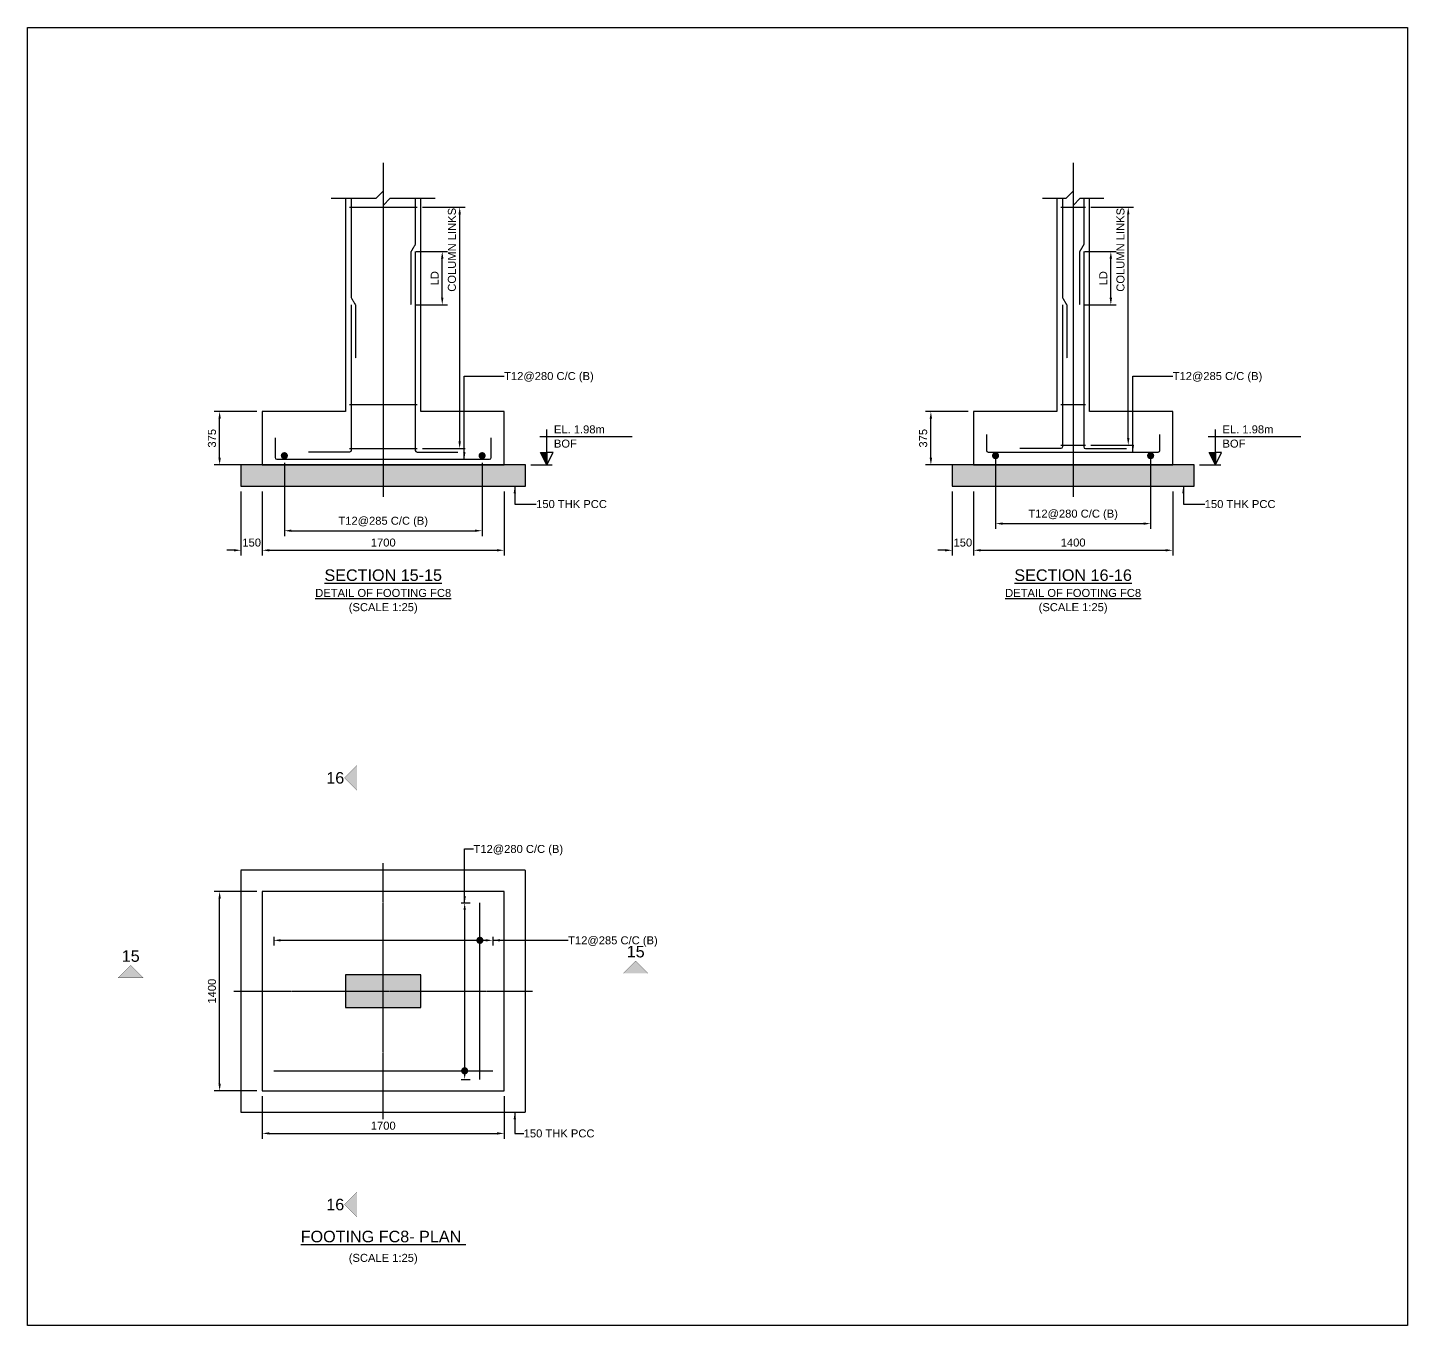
# Model space of a CAD drawing. Header units: inches. Extents: x -816171 to 9366335, y -450961 to 689132.
# Drawn here: x 5482005 to 5520805, y 213003 to 249503 of the extents above; entities that cross this region are included whole.
import ezdxf
from ezdxf.enums import TextEntityAlignment as Align

# ---------------------------------------------------------------- set-up
doc = ezdxf.new("R2010")
doc.units = ezdxf.units.IN
doc.header["$MEASUREMENT"] = 0
doc.linetypes.add('Cline', pattern=[1, 0.625, -0.125, 0.125, -0.125])
doc.linetypes.add('DASHED', pattern=[0.75, 0.5, -0.25])
for name, color, linetype in [('Center Line', 1, 'Continuous'), ('Column', 2, 'Continuous'), ('Concrete Line', 2, 'Continuous'), ('Dim', 31, 'Continuous'), ('Footing', 4, 'Continuous'), ('Labels', 4, 'Continuous'), ('PCC', 5, 'Continuous'), ('Reinforcement', 130, 'Continuous'), ('Section Mark', 5, 'Continuous'), ('Solid', 25, 'Continuous'), ('Text', 31, 'Continuous')]:
    doc.layers.add(name, color=color, linetype=linetype)
doc.styles.add('SC-FTG1', font='sanss___.ttf')
doc.styles.add('SC-FTG2', font='SansSerif')
doc.dimstyles.new('RccFooting', dxfattribs={"dimtxt": 225, "dimasz": 200, "dimexe": 150, "dimexo": 150, "dimgap": 100, "dimtad": 1, "dimtoh": 1, "dimdec": 4, "dimlfac": 0.25, "dimzin": 0, "dimdsep": 46, "dimtxsty": 'SC-FTG2', "dimcen": 0.09, "dimclrd": 8, "dimclre": 8, "dimclrt": 31, "dimadec": 0, "dimazin": 0, "dimtfac": 1, "dimtdec": 0, "dimtix": 1, "dimtofl": 0, "dimtmove": 0, "dimatfit": 3, "dimfxl": 1, "dimtolj": 1, "dimtzin": 0, "dimarcsym": 0})

# ---------------------------------------------------------------- blocks, each defined once
blk = doc.blocks.new('*D2266')
at = {"layer": 'DEFPOINTS', "color": 0, "transparency": 16777216}
for p in [(5488605, 219603), (5495405, 219603), (5495405, 218403)]:
    blk.add_point(p, dxfattribs=at)
at = {"layer": 'Dim', "color": 8, "lineweight": -2, "transparency": 16777216}
for p, q in [((5488605, 219453), (5488605, 218253)), ((5495405, 219453), (5495405, 218253)), ((5488805, 218403), (5495205, 218403))]:
    blk.add_line(p, q, dxfattribs=at)
at = {"layer": 'Dim', "color": 8, "transparency": 16777216}
for points in [[(5488805, 218436), (5488805, 218370), (5488605, 218403)], [(5495205, 218436), (5495205, 218370), (5495405, 218403)]]:
    blk.add_solid(points, dxfattribs=at)
at = {"layer": 'Dim', "color": 31, "transparency": 16777216, "insert": (5492005, 218619), "char_height": 225, "attachment_point": 5, "style": 'SC-FTG2'}
blk.add_mtext('\\A1;1700', dxfattribs=at)
blk = doc.blocks.new('*D2267')
at = {"layer": 'DEFPOINTS', "color": 0, "transparency": 16777216}
for p in [(5487405, 225203), (5488605, 225203), (5488605, 219603)]:
    blk.add_point(p, dxfattribs=at)
at = {"layer": 'Dim', "color": 8, "lineweight": -2, "transparency": 16777216}
for p, q in [((5488455, 225203), (5487255, 225203)), ((5487405, 219803), (5487405, 225003)), ((5488455, 219603), (5487255, 219603))]:
    blk.add_line(p, q, dxfattribs=at)
at = {"layer": 'Dim', "color": 8, "transparency": 16777216}
for points in [[(5487371, 225003), (5487438, 225003), (5487405, 225203)], [(5487371, 219803), (5487438, 219803), (5487405, 219603)]]:
    blk.add_solid(points, dxfattribs=at)
at = {"layer": 'Dim', "color": 31, "transparency": 16777216, "insert": (5487189, 222403), "char_height": 225, "attachment_point": 5, "rotation": 90, "style": 'SC-FTG2'}
blk.add_mtext('\\A1;1400', dxfattribs=at)
blk = doc.blocks.new('*D2268')
at = {"layer": 'DEFPOINTS', "color": 0, "transparency": 16777216}
for p in [(5494045, 224883), (5494295, 224883), (5494045, 219923)]:
    blk.add_point(p, dxfattribs=at)
at = {"layer": 'Dim', "color": 8, "lineweight": -2, "transparency": 16777216}
for p, q in [((5494195, 224883), (5494445, 224883)), ((5494295, 220123), (5494295, 224683)), ((5494195, 219923), (5494445, 219923))]:
    blk.add_line(p, q, dxfattribs=at)
at = {"layer": 'Dim', "color": 8, "transparency": 16777216}
for points in [[(5494261, 224683), (5494328, 224683), (5494295, 224883)], [(5494261, 220123), (5494328, 220123), (5494295, 219923)]]:
    blk.add_solid(points, dxfattribs=at)
blk = doc.blocks.new('*D2269')
at = {"layer": 'DEFPOINTS', "color": 0, "transparency": 16777216}
for p in [(5488925, 224083), (5495085, 224083), (5495085, 223833)]:
    blk.add_point(p, dxfattribs=at)
at = {"layer": 'Dim', "color": 8, "lineweight": -2, "transparency": 16777216}
for p, q in [((5488925, 223933), (5488925, 223683)), ((5495085, 223933), (5495085, 223683)), ((5489125, 223833), (5494885, 223833))]:
    blk.add_line(p, q, dxfattribs=at)
at = {"layer": 'Dim', "color": 8, "transparency": 16777216}
for points in [[(5489125, 223866), (5489125, 223800), (5488925, 223833)], [(5494885, 223866), (5494885, 223800), (5495085, 223833)]]:
    blk.add_solid(points, dxfattribs=at)
blk = doc.blocks.new('*D2270')
at = {"layer": 'DEFPOINTS', "color": 0, "transparency": 16777216}
for p in [(5488005, 236603), (5488605, 236603), (5488605, 234803)]:
    blk.add_point(p, dxfattribs=at)
at = {"layer": 'Dim', "color": 8, "lineweight": -2, "transparency": 16777216}
for p, q in [((5488005, 236453), (5488005, 234653)), ((5488605, 236453), (5488605, 234653)), ((5487805, 234803), (5487605, 234803)), ((5488805, 234803), (5489005, 234803))]:
    blk.add_line(p, q, dxfattribs=at)
at = {"layer": 'Dim', "color": 8, "transparency": 16777216}
for points in [[(5487805, 234836), (5487805, 234770), (5488005, 234803)], [(5488805, 234836), (5488805, 234770), (5488605, 234803)]]:
    blk.add_solid(points, dxfattribs=at)
at = {"layer": 'Dim', "color": 31, "transparency": 16777216, "insert": (5488305, 235019), "char_height": 225, "attachment_point": 5, "style": 'SC-FTG2'}
blk.add_mtext('\\A1;150', dxfattribs=at)
blk = doc.blocks.new('*D2271')
at = {"layer": 'DEFPOINTS', "color": 0, "transparency": 16777216}
for p in [(5488605, 236603), (5495405, 236603), (5495405, 234803)]:
    blk.add_point(p, dxfattribs=at)
at = {"layer": 'Dim', "color": 8, "lineweight": -2, "transparency": 16777216}
for p, q in [((5488605, 236453), (5488605, 234653)), ((5495405, 236453), (5495405, 234653)), ((5488805, 234803), (5495205, 234803))]:
    blk.add_line(p, q, dxfattribs=at)
at = {"layer": 'Dim', "color": 8, "transparency": 16777216}
for points in [[(5488805, 234836), (5488805, 234770), (5488605, 234803)], [(5495205, 234836), (5495205, 234770), (5495405, 234803)]]:
    blk.add_solid(points, dxfattribs=at)
at = {"layer": 'Dim', "color": 31, "transparency": 16777216, "insert": (5492005, 235019), "char_height": 225, "attachment_point": 5, "style": 'SC-FTG2'}
blk.add_mtext('\\A1;1700', dxfattribs=at)
blk = doc.blocks.new('*D2272')
at = {"layer": 'DEFPOINTS', "color": 0, "transparency": 16777216}
for p in [(5487405, 238703), (5488605, 238703), (5488605, 237203)]:
    blk.add_point(p, dxfattribs=at)
at = {"layer": 'Dim', "color": 8, "lineweight": -2, "transparency": 16777216}
for p, q in [((5488455, 238703), (5487255, 238703)), ((5487405, 237403), (5487405, 238503)), ((5488455, 237203), (5487255, 237203))]:
    blk.add_line(p, q, dxfattribs=at)
at = {"layer": 'Dim', "color": 8, "transparency": 16777216}
for points in [[(5487371, 238503), (5487438, 238503), (5487405, 238703)], [(5487371, 237403), (5487438, 237403), (5487405, 237203)]]:
    blk.add_solid(points, dxfattribs=at)
at = {"layer": 'Dim', "color": 31, "transparency": 16777216, "insert": (5487189, 237953), "char_height": 225, "attachment_point": 5, "rotation": 90, "style": 'SC-FTG2'}
blk.add_mtext('\\A1;375', dxfattribs=at)
blk = doc.blocks.new('*D2273')
at = {"layer": 'DEFPOINTS', "color": 0, "transparency": 16777216}
for p in [(5489225, 237413), (5494785, 237413), (5494785, 235353)]:
    blk.add_point(p, dxfattribs=at)
at = {"layer": 'Dim', "color": 8, "lineweight": -2, "transparency": 16777216}
for p, q in [((5489225, 237263), (5489225, 235203)), ((5494785, 237263), (5494785, 235203)), ((5489425, 235353), (5494585, 235353))]:
    blk.add_line(p, q, dxfattribs=at)
at = {"layer": 'Dim', "color": 8, "transparency": 16777216}
for points in [[(5489425, 235386), (5489425, 235320), (5489225, 235353)], [(5494585, 235386), (5494585, 235320), (5494785, 235353)]]:
    blk.add_solid(points, dxfattribs=at)
at = {"layer": 'Dim', "color": 31, "transparency": 16777216, "insert": (5492005, 235600), "char_height": 225, "attachment_point": 5, "style": 'SC-FTG2'}
blk.add_mtext('\\A1;T12@285 C/C (B)', dxfattribs=at)
blk = doc.blocks.new('*D2274')
at = {"layer": 'DEFPOINTS', "color": 0, "transparency": 16777216}
for p in [(5492785, 243203), (5493665, 243203), (5492785, 241703)]:
    blk.add_point(p, dxfattribs=at)
at = {"layer": 'Dim', "color": 8, "lineweight": -2, "transparency": 16777216}
for p, q in [((5492935, 243203), (5493815, 243203)), ((5493665, 241903), (5493665, 243003)), ((5492935, 241703), (5493815, 241703))]:
    blk.add_line(p, q, dxfattribs=at)
at = {"layer": 'Dim', "color": 8, "transparency": 16777216}
for points in [[(5493631, 243003), (5493698, 243003), (5493665, 243203)], [(5493631, 241903), (5493698, 241903), (5493665, 241703)]]:
    blk.add_solid(points, dxfattribs=at)
at = {"layer": 'Dim', "color": 31, "transparency": 16777216, "insert": (5493452, 242453), "char_height": 225, "attachment_point": 5, "rotation": 90, "style": 'SC-FTG2'}
blk.add_mtext('\\A1;LD', dxfattribs=at)
blk = doc.blocks.new('*D2275')
at = {"layer": 'DEFPOINTS', "color": 0, "transparency": 16777216}
for p in [(5492955, 244453), (5494155, 244453), (5492955, 237663)]:
    blk.add_point(p, dxfattribs=at)
at = {"layer": 'Dim', "color": 8, "lineweight": -2, "transparency": 16777216}
for p, q in [((5493105, 244453), (5494305, 244453)), ((5494155, 237863), (5494155, 244253)), ((5493105, 237663), (5494305, 237663))]:
    blk.add_line(p, q, dxfattribs=at)
at = {"layer": 'Dim', "color": 8, "transparency": 16777216}
for points in [[(5494121, 244253), (5494188, 244253), (5494155, 244453)], [(5494121, 237863), (5494188, 237863), (5494155, 237663)]]:
    blk.add_solid(points, dxfattribs=at)
at = {"layer": 'Dim', "color": 31, "transparency": 16777216, "insert": (5493937, 243253), "char_height": 225, "attachment_point": 5, "rotation": 90, "style": 'SC-FTG2'}
blk.add_mtext('\\A1;COLUMN LINKS', dxfattribs=at)
blk = doc.blocks.new('*D2276')
at = {"layer": 'DEFPOINTS', "color": 0, "transparency": 16777216}
for p in [(5508005, 236603), (5508605, 236603), (5508605, 234803)]:
    blk.add_point(p, dxfattribs=at)
at = {"layer": 'Dim', "color": 8, "lineweight": -2, "transparency": 16777216}
for p, q in [((5508005, 236453), (5508005, 234653)), ((5508605, 236453), (5508605, 234653)), ((5507805, 234803), (5507605, 234803)), ((5508805, 234803), (5509005, 234803))]:
    blk.add_line(p, q, dxfattribs=at)
at = {"layer": 'Dim', "color": 8, "transparency": 16777216}
for points in [[(5507805, 234836), (5507805, 234770), (5508005, 234803)], [(5508805, 234836), (5508805, 234770), (5508605, 234803)]]:
    blk.add_solid(points, dxfattribs=at)
at = {"layer": 'Dim', "color": 31, "transparency": 16777216, "insert": (5508305, 235019), "char_height": 225, "attachment_point": 5, "style": 'SC-FTG2'}
blk.add_mtext('\\A1;150', dxfattribs=at)
blk = doc.blocks.new('*D2277')
at = {"layer": 'DEFPOINTS', "color": 0, "transparency": 16777216}
for p in [(5508605, 236603), (5514205, 236603), (5514205, 234803)]:
    blk.add_point(p, dxfattribs=at)
at = {"layer": 'Dim', "color": 8, "lineweight": -2, "transparency": 16777216}
for p, q in [((5508605, 236453), (5508605, 234653)), ((5514205, 236453), (5514205, 234653)), ((5508805, 234803), (5514005, 234803))]:
    blk.add_line(p, q, dxfattribs=at)
at = {"layer": 'Dim', "color": 8, "transparency": 16777216}
for points in [[(5508805, 234836), (5508805, 234770), (5508605, 234803)], [(5514005, 234836), (5514005, 234770), (5514205, 234803)]]:
    blk.add_solid(points, dxfattribs=at)
at = {"layer": 'Dim', "color": 31, "transparency": 16777216, "insert": (5511405, 235019), "char_height": 225, "attachment_point": 5, "style": 'SC-FTG2'}
blk.add_mtext('\\A1;1400', dxfattribs=at)
blk = doc.blocks.new('*D2278')
at = {"layer": 'DEFPOINTS', "color": 0, "transparency": 16777216}
for p in [(5507405, 238703), (5508605, 238703), (5508605, 237203)]:
    blk.add_point(p, dxfattribs=at)
at = {"layer": 'Dim', "color": 8, "lineweight": -2, "transparency": 16777216}
for p, q in [((5508455, 238703), (5507255, 238703)), ((5507405, 237403), (5507405, 238503)), ((5508455, 237203), (5507255, 237203))]:
    blk.add_line(p, q, dxfattribs=at)
at = {"layer": 'Dim', "color": 8, "transparency": 16777216}
for points in [[(5507371, 238503), (5507438, 238503), (5507405, 238703)], [(5507371, 237403), (5507438, 237403), (5507405, 237203)]]:
    blk.add_solid(points, dxfattribs=at)
at = {"layer": 'Dim', "color": 31, "transparency": 16777216, "insert": (5507189, 237953), "char_height": 225, "attachment_point": 5, "rotation": 90, "style": 'SC-FTG2'}
blk.add_mtext('\\A1;375', dxfattribs=at)
blk = doc.blocks.new('*D2282')
at = {"layer": 'DEFPOINTS', "color": 0, "transparency": 16777216}
for p in [(5509225, 237613), (5513585, 237613), (5513585, 235553)]:
    blk.add_point(p, dxfattribs=at)
at = {"layer": 'Dim', "color": 8, "lineweight": -2, "transparency": 16777216}
for p, q in [((5509225, 237463), (5509225, 235403)), ((5513585, 237463), (5513585, 235403)), ((5509425, 235553), (5513385, 235553))]:
    blk.add_line(p, q, dxfattribs=at)
at = {"layer": 'Dim', "color": 8, "transparency": 16777216}
for points in [[(5509425, 235586), (5509425, 235520), (5509225, 235553)], [(5513385, 235586), (5513385, 235520), (5513585, 235553)]]:
    blk.add_solid(points, dxfattribs=at)
at = {"layer": 'Dim', "color": 31, "transparency": 16777216, "insert": (5511405, 235800), "char_height": 225, "attachment_point": 5, "style": 'SC-FTG2'}
blk.add_mtext('\\A1;T12@280 C/C (B)', dxfattribs=at)
blk = doc.blocks.new('*D2283')
at = {"layer": 'DEFPOINTS', "color": 0, "transparency": 16777216}
for p in [(5511585, 243203), (5512465, 243203), (5511585, 241703)]:
    blk.add_point(p, dxfattribs=at)
at = {"layer": 'Dim', "color": 8, "lineweight": -2, "transparency": 16777216}
for p, q in [((5511735, 243203), (5512615, 243203)), ((5512465, 241903), (5512465, 243003)), ((5511735, 241703), (5512615, 241703))]:
    blk.add_line(p, q, dxfattribs=at)
at = {"layer": 'Dim', "color": 8, "transparency": 16777216}
for points in [[(5512431, 243003), (5512498, 243003), (5512465, 243203)], [(5512431, 241903), (5512498, 241903), (5512465, 241703)]]:
    blk.add_solid(points, dxfattribs=at)
at = {"layer": 'Dim', "color": 31, "transparency": 16777216, "insert": (5512252, 242453), "char_height": 225, "attachment_point": 5, "rotation": 90, "style": 'SC-FTG2'}
blk.add_mtext('\\A1;LD', dxfattribs=at)
blk = doc.blocks.new('*D2284')
at = {"layer": 'DEFPOINTS', "color": 0, "transparency": 16777216}
for p in [(5511755, 244453), (5512955, 244453), (5511755, 237763)]:
    blk.add_point(p, dxfattribs=at)
at = {"layer": 'Dim', "color": 8, "lineweight": -2, "transparency": 16777216}
for p, q in [((5511905, 244453), (5513105, 244453)), ((5512955, 237963), (5512955, 244253)), ((5511905, 237763), (5513105, 237763))]:
    blk.add_line(p, q, dxfattribs=at)
at = {"layer": 'Dim', "color": 8, "transparency": 16777216}
for points in [[(5512921, 244253), (5512988, 244253), (5512955, 244453)], [(5512921, 237963), (5512988, 237963), (5512955, 237763)]]:
    blk.add_solid(points, dxfattribs=at)
at = {"layer": 'Dim', "color": 31, "transparency": 16777216, "insert": (5512737, 243253), "char_height": 225, "attachment_point": 5, "rotation": 90, "style": 'SC-FTG2'}
blk.add_mtext('\\A1;COLUMN LINKS', dxfattribs=at)

msp = doc.modelspace()

# ---------------------------------------------------------------- hatches: boundary and pattern name
at = {"layer": 'Solid'}
for points in [[(5496604.62407, 237203.05879), (5496429.62407, 237553.05879), (5496604.62407, 237553.05879)], [(5515404.62407, 237203.05879), (5515229.62407, 237553.05879), (5515404.62407, 237553.05879)], [(5488004.62407, 236603.05879), (5496004.62407, 236603.05879), (5496004.62407, 237203.05879), (5488004.62407, 237203.05879)], [(5508004.62407, 236603.05879), (5514804.62407, 236603.05879), (5514804.62407, 237203.05879), (5508004.62407, 237203.05879)], [(5491268.62407, 228753.05879), (5490918.62407, 228403.05879), (5491268.62407, 228053.05879), (5491268.62407, 228753.05879)], [(5484554.62407, 222779.05879), (5484904.62407, 223129.05879), (5485254.62407, 222779.05879), (5484554.62407, 222779.05879)], [(5499454.62407, 222903.05879), (5499104.62407, 223253.05879), (5498754.62407, 222903.05879), (5499454.62407, 222903.05879)], [(5490944.62407, 221943.05879), (5493064.62407, 221943.05879), (5493064.62407, 222863.05879), (5490944.62407, 222863.05879)], [(5491268.62407, 216053.05879), (5490918.62407, 216403.05879), (5491268.62407, 216753.05879), (5491268.62407, 216053.05879)]]:
    msp.add_hatch(color=256, dxfattribs=at).paths.add_polyline_path(points, flags=0)

# ---------------------------------------------------------------- linework, layer by layer
msp.add_lwpolyline([(5482004.62407, 213003.05879), (5482004.62407, 249503.05879), (5520804.62407, 249503.05879), (5520804.62407, 213003.05879), (5482004.62407, 213003.05879)])
at = {"layer": 'Center Line', "linetype": 'Cline'}
for points in [[(5492004.62407, 245703.05879), (5492004.62407, 236303.05879)], [(5511404.62407, 245703.05879), (5511404.62407, 236303.05879)], [(5492004.62407, 218803.05879), (5492004.62407, 226003.05879)], [(5487804.62407, 222403.05879), (5496204.62407, 222403.05879)]]:
    msp.add_lwpolyline(points, dxfattribs=at)
at = {"layer": 'Column'}
msp.add_lwpolyline([(5490944.62407, 221943.05879), (5493064.62407, 221943.05879), (5493064.62407, 222863.05879), (5490944.62407, 222863.05879), (5490944.62407, 221943.05879)], dxfattribs=at)
at = {"layer": 'Concrete Line'}
for points in [[(5490544.62407, 244703.05879), (5491804.62407, 244703.05879), (5492004.62407, 244903.05879), (5492004.62407, 244503.05879), (5492204.62407, 244703.05879), (5493464.62407, 244703.05879)], [(5510544.62407, 244703.05879), (5511204.62407, 244703.05879), (5511404.62407, 244903.05879), (5511404.62407, 244503.05879), (5511604.62407, 244703.05879), (5512264.62407, 244703.05879)], [(5490944.62407, 244703.05879), (5490944.62407, 238703.05879), (5488604.62407, 238703.05879), (5488604.62407, 237203.05879), (5495404.62407, 237203.05879), (5495404.62407, 238703.05879), (5493064.62407, 238703.05879), (5493064.62407, 244703.05879)], [(5510944.62407, 244703.05879), (5510944.62407, 238703.05879), (5508604.62407, 238703.05879), (5508604.62407, 237203.05879), (5514204.62407, 237203.05879), (5514204.62407, 238703.05879), (5511864.62407, 238703.05879), (5511864.62407, 244703.05879)]]:
    msp.add_lwpolyline(points, dxfattribs=at)
at = {"layer": 'Dim', "color": 8, "const_width": 100}
for points in [[(5494674.62407, 223833.05879, 1), (5494774.62407, 223833.05879, 1)], [(5494244.62407, 220163.05879, 1), (5494344.62407, 220163.05879, 1)]]:
    msp.add_lwpolyline(points, format="xyb", close=True, dxfattribs=at)
at = {"layer": 'Footing'}
msp.add_lwpolyline([(5488604.62407, 219603.05879), (5495404.62407, 219603.05879), (5495404.62407, 225203.05879), (5488604.62407, 225203.05879), (5488604.62407, 219603.05879)], dxfattribs=at)
at = {"layer": 'PCC'}
for points in [[(5488004.62407, 236603.05879), (5496004.62407, 236603.05879), (5496004.62407, 237203.05879), (5488004.62407, 237203.05879), (5488004.62407, 236603.05879)], [(5508004.62407, 236603.05879), (5514804.62407, 236603.05879), (5514804.62407, 237203.05879), (5508004.62407, 237203.05879), (5508004.62407, 236603.05879)]]:
    msp.add_lwpolyline(points, dxfattribs=at)
at = {"layer": 'PCC', "linetype": 'DASHED'}
msp.add_lwpolyline([(5488004.62407, 219003.05879), (5496004.62407, 219003.05879), (5496004.62407, 225803.05879), (5488004.62407, 225803.05879), (5488004.62407, 219003.05879)], dxfattribs=at)
at = {"layer": 'Reinforcement'}
for points in [[(5491054.62407, 244453.05879), (5492954.62407, 244453.05879)], [(5511054.62407, 244453.05879), (5511754.62407, 244453.05879)], [(5491054.62407, 238903.05879), (5492954.62407, 238903.05879)], [(5511054.62407, 238903.05879), (5511754.62407, 238903.05879)], [(5491054.62407, 237663.05879), (5492954.62407, 237663.05879)], [(5511054.62407, 237763.05879), (5511754.62407, 237763.05879)], [(5494724.62407, 219923.05879), (5494724.62407, 224883.05879)], [(5488924.62407, 220163.05879), (5495084.62407, 220163.05879)]]:
    msp.add_lwpolyline(points, dxfattribs=at)
at = {"layer": 'Reinforcement', "linetype": 'DASHED'}
for points in [[(5491104.62407, 244703.05879), (5491104.62407, 241903.05879), (5491224.62407, 241703.05879), (5491224.62407, 240203.05879)], [(5492904.62407, 244703.05879), (5492904.62407, 243403.05879), (5492784.62407, 243203.05879), (5492784.62407, 241703.05879)], [(5511104.62407, 244703.05879), (5511104.62407, 241903.05879), (5511224.62407, 241703.05879), (5511224.62407, 240203.05879)], [(5511704.62407, 244703.05879), (5511704.62407, 243403.05879), (5511584.62407, 243203.05879), (5511584.62407, 241703.05879)]]:
    msp.add_lwpolyline(points, dxfattribs=at)
at = {"layer": 'Reinforcement'}
for points in [[(5492904.62407, 243203.05879), (5492904.62407, 237613.05879, 0.4), (5492954.62407, 237563.05879), (5494104.62407, 237563.05879, 0.4), (5494104.62407, 237563.05879), (5494104.62407, 237563.05879)], [(5511704.62407, 243203.05879), (5511704.62407, 237713.05879, 0.4), (5511754.62407, 237663.05879), (5512904.62407, 237663.05879, 0.4), (5512904.62407, 237663.05879), (5512904.62407, 237663.05879)], [(5491104.62407, 241703.05879), (5491104.62407, 237613.05879, -0.4), (5491054.62407, 237563.05879), (5489904.62407, 237563.05879, 0.4), (5489904.62407, 237563.05879), (5489904.62407, 237563.05879)], [(5511104.62407, 241703.05879), (5511104.62407, 237713.05879, -0.4), (5511054.62407, 237663.05879), (5509904.62407, 237663.05879, 0.4), (5509904.62407, 237663.05879), (5509904.62407, 237663.05879)], [(5488964.62407, 237963.05879), (5488964.62407, 237413.05879, 0.4), (5489014.62407, 237363.05879), (5494994.62407, 237363.05879, 0.4), (5495044.62407, 237413.05879), (5495044.62407, 237963.05879)], [(5508964.62407, 238063.05879), (5508964.62407, 237613.05879, 0.4), (5509014.62407, 237563.05879), (5513794.62407, 237563.05879, 0.4), (5513844.62407, 237613.05879), (5513844.62407, 238063.05879)]]:
    msp.add_lwpolyline(points, format="xyb", dxfattribs=at)
at = {"layer": 'Reinforcement', "const_width": 100}
for points in [[(5489174.62407, 237463.05879, 1), (5489274.62407, 237463.05879, 1)], [(5494734.62407, 237463.05879, 1), (5494834.62407, 237463.05879, 1)], [(5509174.62407, 237463.05879, 1), (5509274.62407, 237463.05879, 1)], [(5513534.62407, 237463.05879, 1), (5513634.62407, 237463.05879, 1)]]:
    msp.add_lwpolyline(points, format="xyb", close=True, dxfattribs=at)
at = {"layer": 'Section Mark'}
for p, q in [((5496154.62407, 237203.05879), (5496754.62407, 237203.05879)), ((5514954.62407, 237203.05879), (5515554.62407, 237203.05879))]:
    msp.add_line(p, q, dxfattribs=at)
for points in [[(5496404.62407, 238003.05879), (5499004.62407, 238003.05879)], [(5496604.62407, 237203.05879), (5496604.62407, 238203.05879)], [(5515204.62407, 238003.05879), (5517804.62407, 238003.05879)], [(5515404.62407, 237203.05879), (5515404.62407, 238203.05879)], [(5496604.62407, 237203.05879), (5496429.62407, 237553.05879), (5496604.62407, 237553.05879), (5496604.62407, 237203.05879)], [(5496604.62407, 237203.05879), (5496779.62407, 237553.05879), (5496604.62407, 237553.05879), (5496604.62407, 237203.05879)], [(5515404.62407, 237203.05879), (5515229.62407, 237553.05879), (5515404.62407, 237553.05879), (5515404.62407, 237203.05879)], [(5515404.62407, 237203.05879), (5515579.62407, 237553.05879), (5515404.62407, 237553.05879), (5515404.62407, 237203.05879)]]:
    msp.add_lwpolyline(points, dxfattribs=at)
at = {"layer": 'Section Mark', "const_width": 5}
for points in [[(5491268.62407, 228753.05879), (5490918.62407, 228403.05879), (5491268.62407, 228053.05879), (5491268.62407, 228753.05879)], [(5491368.62407, 227303.05879), (5491368.62407, 228903.05879)], [(5484554.62407, 222779.05879), (5484904.62407, 223129.05879), (5485254.62407, 222779.05879), (5484554.62407, 222779.05879)], [(5499454.62407, 222903.05879), (5499104.62407, 223253.05879), (5498754.62407, 222903.05879), (5499454.62407, 222903.05879)], [(5498004.62407, 222803.05879), (5499604.62407, 222803.05879)], [(5486004.62407, 222679.05879), (5484404.62407, 222679.05879)], [(5491368.62407, 217503.05879), (5491368.62407, 215903.05879)], [(5491268.62407, 216053.05879), (5490918.62407, 216403.05879), (5491268.62407, 216753.05879), (5491268.62407, 216053.05879)]]:
    msp.add_lwpolyline(points, dxfattribs=at)

# ---------------------------------------------------------------- texts
at = {"layer": 'Dim', "style": 'SC-FTG2'}
for s, p in [('T12@280 C/C (B)', (5495404.62407, 239703.05879)), ('T12@285 C/C (B)', (5514204.62407, 239703.05879)), ('150 THK PCC', (5496304.62407, 236103.05879)), ('150 THK PCC', (5515104.62407, 236103.05879)), ('150 THK PCC', (5495954.62407, 218403.05879))]:
    msp.add_text(s, height=225, dxfattribs=at).set_placement(p, align=Align.MIDDLE_LEFT)
at = {"layer": 'Labels', "style": 'SC-FTG1'}
for s, p in [('%%USECTION 15-15', (5492004.62407, 234103.05879)), ('%%USECTION 16-16', (5511404.62407, 234103.05879)), ('%%uFOOTING FC8- PLAN ', (5492004.62407, 215503.05879))]:
    msp.add_text(s, height=325, dxfattribs=at).set_placement(p, align=Align.MIDDLE_CENTER)
at = {"layer": 'Section Mark', "style": 'SC-FTG1'}
for s, p in [('16', (5490656.12407, 228403.05879)), ('15', (5484904.62407, 223391.55879)), ('15', (5499104.62407, 223515.55879)), ('16', (5490656.12407, 216403.05879))]:
    msp.add_text(s, height=325, dxfattribs=at).set_placement(p, align=Align.MIDDLE_CENTER)
at = {"layer": 'Text'}
for s, style, p in [('EL. 1.98m', 'SC-FTG2', (5496804.62407, 238203.05879)), ('EL. 1.98m', 'SC-FTG2', (5515604.62407, 238203.05879)), ('BOF', 'SC-FTG2', (5496804.62407, 237803.05879)), ('BOF', 'SC-FTG2', (5515604.62407, 237803.05879)), ('T12@280 C/C (B)', 'SC-FTG1', (5494544.62407, 226403.05879)), ('T12@285 C/C (B)', 'SC-FTG1', (5497204.62407, 223833.05879))]:
    msp.add_text(s, height=225, dxfattribs=dict(at, style=style)).set_placement(p, align=Align.MIDDLE_LEFT)
at = {"layer": 'Text', "style": 'SC-FTG1'}
for s, p in [('%%UDETAIL OF FOOTING FC8', (5492004.62407, 233603.05879)), ('%%UDETAIL OF FOOTING FC8', (5511404.62407, 233603.05879)), ('(SCALE 1:25)', (5492004.62407, 233203.05879)), ('(SCALE 1:25)', (5511404.62407, 233203.05879)), ('(SCALE 1:25)', (5492004.62407, 214903.05879))]:
    msp.add_text(s, height=225, dxfattribs=at).set_placement(p, align=Align.MIDDLE_CENTER)

# ---------------------------------------------------------------- dimensions: what is measured, and where the dimension line sits
at = {"layer": 'Dim'}
for base, p1, p2, angle, text, picture, middle in [((5494154.62407, 244453.05879), (5492954.62407, 237663.05879), (5492954.62407, 244453.05879), 90, 'COLUMN LINKS', '*D2275', (5494154.62407, 243253.05879)), ((5512954.62407, 244453.05879), (5511754.62407, 237763.05879), (5511754.62407, 244453.05879), 90, 'COLUMN LINKS', '*D2284', (5512954.62407, 243253.05879)), ((5493664.62407, 243203.05879), (5492784.62407, 241703.05879), (5492784.62407, 243203.05879), 90, 'LD', '*D2274', (5493664.62407, 242453.05879)), ((5512464.62407, 243203.05879), (5511584.62407, 241703.05879), (5511584.62407, 243203.05879), 90, 'LD', '*D2283', (5512464.62407, 242453.05879)), ((5494294.62407, 224883.05879), (5494044.62407, 219923.05879), (5494044.62407, 224883.05879), 90, ' ', '*D2268', (5494294.62407, 221463.05879)), ((5495084.62407, 223833.05879), (5488924.62407, 224083.05879), (5495084.62407, 224083.05879), 0, ' ', '*D2269', (5493424.62407, 223833.05879))]:
    dim = msp.add_linear_dim(base=base, p1=p1, p2=p2, angle=angle, text=text, dimstyle='RccFooting', override={"dimjust": 0}, dxfattribs=at)
    dim.commit()
    dim.dimension.update_dxf_attribs({"geometry": picture, "text_midpoint": middle, "dimtype": 161})
for p1, p2, distance, text, picture, middle in [((5488604.62407, 237203.05879), (5488604.62407, 238703.05879), 1200, '375', '*D2272', (5487188.57469, 237953.05879)), ((5508604.62407, 237203.05879), (5508604.62407, 238703.05879), 1200, '375', '*D2278', (5507188.57469, 237953.05879)), ((5509224.62407, 237613.05879), (5513584.62407, 237613.05879), -2060, 'T12@280 C/C (B)', '*D2282', (5511404.62407, 235800.12669)), ((5489224.62407, 237413.05879), (5494784.62407, 237413.05879), -2060, 'T12@285 C/C (B)', '*D2273', (5492004.62407, 235600.12669)), ((5488004.62407, 236603.05879), (5488604.62407, 236603.05879), -1800, '150', '*D2270', (5488304.62407, 235018.95385)), ((5488604.62407, 236603.05879), (5495404.62407, 236603.05879), -1800, '1700', '*D2271', (5492004.62407, 235018.95385)), ((5508004.62407, 236603.05879), (5508604.62407, 236603.05879), -1800, '150', '*D2276', (5508304.62407, 235018.95385)), ((5508604.62407, 236603.05879), (5514204.62407, 236603.05879), -1800, '1400', '*D2277', (5511404.62407, 235018.95385)), ((5488604.62407, 219603.05879), (5488604.62407, 225203.05879), 1200, '1400', '*D2267', (5487188.72901, 222403.05879)), ((5488604.62407, 219603.05879), (5495404.62407, 219603.05879), -1200, '1700', '*D2266', (5492004.62407, 218618.95385))]:
    dim = msp.add_aligned_dim(p1=p1, p2=p2, distance=distance, text=text, dimstyle='RccFooting', dxfattribs=at)
    dim.commit()
    dim.dimension.update_dxf_attribs({"geometry": picture, "text_midpoint": middle})

# ---------------------------------------------------------------- leaders
at = {"layer": 'Dim', "color": 8}
for points in [[(5494284.62407, 237363.05879), (5494284.62407, 239703.05879), (5495404.62407, 239703.05879)], [(5513084.62407, 237563.05879), (5513084.62407, 239703.05879), (5514204.62407, 239703.05879)], [(5495704.62407, 236603.05879), (5495704.62407, 236103.05879), (5496304.62407, 236103.05879)], [(5514504.62407, 236603.05879), (5514504.62407, 236103.05879), (5515104.62407, 236103.05879)], [(5494294.62407, 224883.05879), (5494294.62407, 226403.05879), (5494544.62407, 226403.05879)], [(5495084.62407, 223833.05879), (5497204.62407, 223833.05879), (5497204.62407, 223833.05879)], [(5495704.62407, 219003.05879), (5495704.62407, 218403.05879), (5495954.62407, 218403.05879)]]:
    msp.add_leader(points, dimstyle='RccFooting', dxfattribs=at)

doc.saveas('drawing.dxf')
